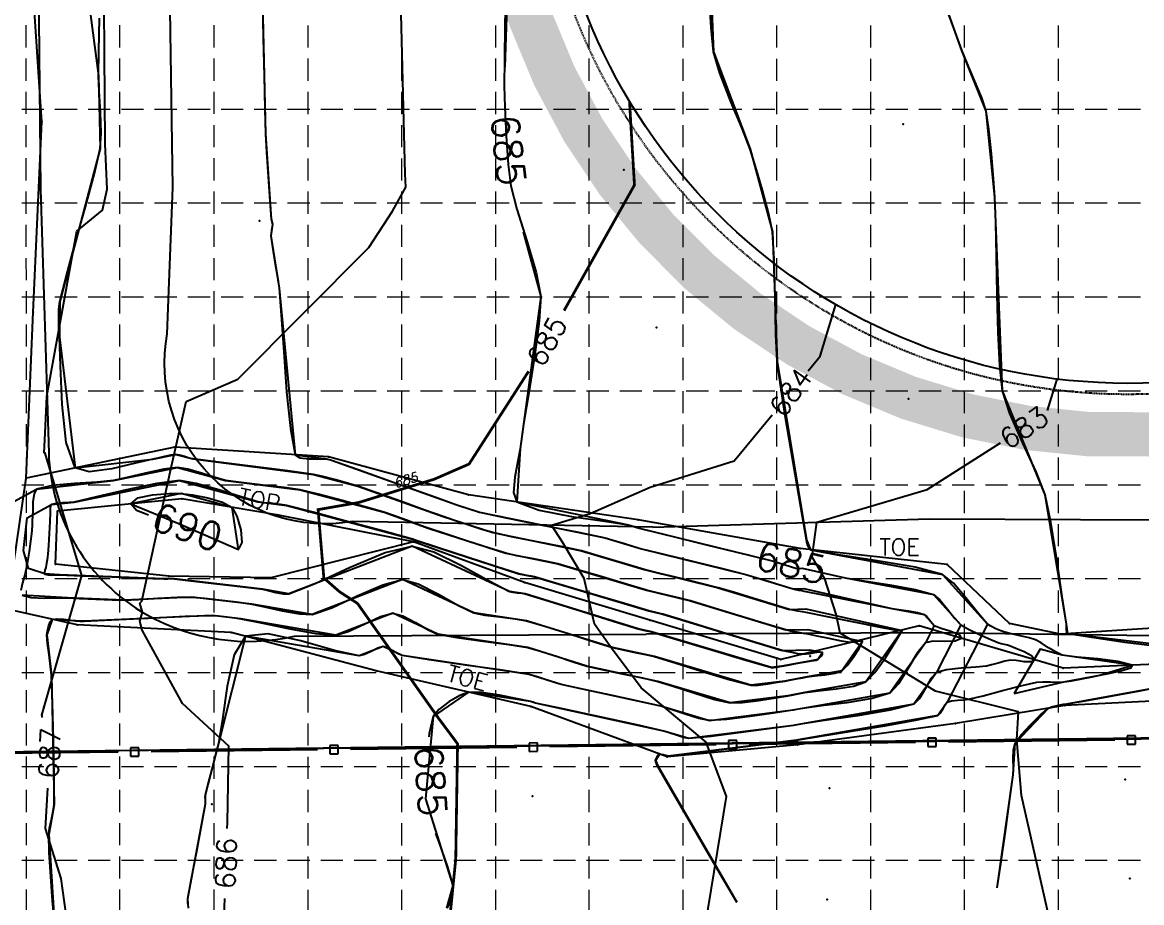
# Model space of a CAD drawing. Header units: inches. Extents: x 8056544 to 8057224, y 14638228 to 14639314.
# Drawn here: x 8056645.8 to 8056847.9, y 14638543 to 14638701.9 of the extents above; entities that cross this region are included whole.
import ezdxf
from ezdxf.enums import TextEntityAlignment as Align

# ---------------------------------------------------------------- set-up
doc = ezdxf.new("R2010")
doc.units = ezdxf.units.IN
doc.header["$MEASUREMENT"] = 0
doc.linetypes.add('HIDDEN', pattern=[0.375, 0.25, -0.125])
doc.linetypes.add('HIDDEN2', pattern=[0.1875, 0.125, -0.0625])
for name, color, linetype in [('BOUNDARY', 4, 'PL2'), ('EC', 35, 'Continuous'), ('EX-FENCE', 2, 'FENCELINE1'), ('EX-GRAVEL', 5, 'Continuous'), ('FN-NEW-FENCE', 7, 'FENCELINE1'), ('FN-TANK', 3, 'Continuous'), ('FN-TANK-DRAIN', 2, 'HIDDEN2'), ('GRID', 254, 'HIDDEN'), ('LIMITS OF DISTURBANCE', 1, 'HIDDEN'), ('POINT', 7, 'Continuous')]:
    doc.layers.add(name, color=color, linetype=linetype)
doc.styles.add('30-120', font='ROMANS.shx', dxfattribs={"height": 3.6})
doc.styles.add('A1FINE', font='simplex', dxfattribs={"oblique": 12})
doc.styles.add('ROMANF', font='ROMANF.SHX')
doc.styles.add('ROMANS', font='romans.shx', dxfattribs={"height": 3})
doc.linetypes.add('FENCELINE1', pattern='A,0.25,-0.1,[133,ltypeshp.shx,S=0.1,R=0,X=-0.1,Y=0],-0.1,1', length=1.45)
doc.linetypes.add('PL2', pattern='A,0.625,-0.058095,["l",ROMANF,S=0.14,R=0,X=0,Y=-0.055],-0.161905,0.625,-0.125,0.125,-0.125,0.125,-0.125', length=2.095)

msp = doc.modelspace()

# ---------------------------------------------------------------- linework, layer by layer
for p, q in [((8056810.77, 14638572.72), (8056809.27, 14638572.7)), ((8056809.27, 14638572.7), (8056809.28, 14638571.2)), ((8056810.78, 14638571.22), (8056810.77, 14638572.72)), ((8056846.76, 14638573.15), (8056845.26, 14638573.14)), ((8056845.26, 14638573.14), (8056845.28, 14638571.64)), ((8056846.78, 14638571.65), (8056846.76, 14638573.15)), ((8056666.78, 14638570.96), (8056665.28, 14638570.95)), ((8056665.28, 14638570.95), (8056665.29, 14638569.45)), ((8056666.79, 14638569.46), (8056666.78, 14638570.96)), ((8056702.77, 14638571.4), (8056701.27, 14638571.38)), ((8056701.27, 14638571.38), (8056701.29, 14638569.88)), ((8056702.79, 14638569.9), (8056702.77, 14638571.4)), ((8056738.77, 14638571.84), (8056737.27, 14638571.82)), ((8056737.27, 14638571.82), (8056737.29, 14638570.32)), ((8056738.79, 14638570.34), (8056738.77, 14638571.84)), ((8056774.77, 14638572.28), (8056773.27, 14638572.26)), ((8056773.27, 14638572.26), (8056773.29, 14638570.76)), ((8056773.29, 14638570.76), (8056774.79, 14638570.78)), ((8056774.79, 14638570.78), (8056774.77, 14638572.28)), ((8056809.28, 14638571.2), (8056810.78, 14638571.22)), ((8056845.28, 14638571.64), (8056846.78, 14638571.65)), ((8056665.29, 14638569.45), (8056666.79, 14638569.46)), ((8056701.29, 14638569.88), (8056702.79, 14638569.9)), ((8056737.29, 14638570.32), (8056738.79, 14638570.34))]:
    msp.add_line(p, q)
at = {"layer": 'BOUNDARY', "color": 7, "linetype": 'Continuous'}
msp.add_line((8056979.3, 14638574.3), (8056632.17, 14638570.08), dxfattribs=at)
msp.add_line((8056979.3, 14638574.3), (8056632.17, 14638570.08), dxfattribs=at)
at = {"layer": 'EC', "linetype": 'Continuous'}
for points in [[(8056670.95, 14639010.38), (8056672.04, 14639004.4), (8056681.65, 14638978.23), (8056690.54, 14638960.29), (8056691.8, 14638953.29), (8056693.36, 14638915.74), (8056694.81, 14638900.38), (8056695.15, 14638899.47), (8056695.03, 14638897.48), (8056697.16, 14638895.4), (8056712.7, 14638874.87), (8056711.71, 14638860.24), (8056706.16, 14638846.64), (8056708.49, 14638839.69), (8056718.63, 14638809.35), (8056720.41, 14638790.56), (8056740.21, 14638759.39), (8056740.91, 14638757.15), (8056740.57, 14638751.3), (8056733.99, 14638726.55), (8056732.9, 14638693.81)], [(8056861.7, 14638588.28), (8056834.52, 14638591.55), (8056834.28, 14638593.29), (8056830.43, 14638616.63), (8056822.74, 14638635.39), (8056821.34, 14638670.34), (8056819.78, 14638685.89), (8056815.38, 14638696.85), (8056802.13, 14638733.86)], [(8056769.15, 14638730.7), (8056770.58, 14638696.57), (8056777.17, 14638679), (8056781.2, 14638664.1), (8056782.07, 14638640.68), (8056787.35, 14638608.49), (8056788.09, 14638606.72), (8056811.92, 14638602.23), (8056820.02, 14638593.3), (8056812.78, 14638579.23), (8056811.06, 14638576.81), (8056785.82, 14638572.39), (8056785.54, 14638572.33), (8056762.39, 14638569.47), (8056762.18, 14638569.53), (8056760.81, 14638569.83), (8056760.11, 14638568.7), (8056760.54, 14638567.59), (8056774.77, 14638543.1)], [(8056688.91, 14638716.2), (8056689.68, 14638681.79), (8056690.69, 14638666.38), (8056690.94, 14638665.45), (8056690.65, 14638663.35), (8056692.11, 14638653.94), (8056695.01, 14638623.84), (8056700.73, 14638623.11), (8056701.61, 14638622.88), (8056724.23, 14638614.84), (8056728.31, 14638613.52), (8056750.98, 14638608.84), (8056757.58, 14638606.9), (8056776.41, 14638602.24), (8056784.94, 14638599.66), (8056786.89, 14638599.71), (8056802.79, 14638596.13), (8056808.62, 14638595.04), (8056810.43, 14638593.04), (8056808.81, 14638589.89), (8056802.39, 14638580.84), (8056786.65, 14638578.08), (8056784.49, 14638577.68), (8056769.84, 14638575.86), (8056761.05, 14638578.47), (8056743.06, 14638582.39), (8056737.28, 14638584.19), (8056714.34, 14638587.64), (8056710.92, 14638589.24), (8056706.59, 14638587.56), (8056686.04, 14638591.11), (8056681.2, 14638571.74), (8056678.76, 14638562.42), (8056678.79, 14638560.81), (8056675.59, 14638543.68), (8056675.7, 14638542.05)], [(8056657.8, 14638705.49), (8056659.53, 14638692.28), (8056659.82, 14638679.14), (8056652.51, 14638651.51), (8056652.45, 14638645.08), (8056655.3, 14638621.49), (8056669.34, 14638623.09), (8056673.48, 14638623.93), (8056676.56, 14638623.1), (8056698.32, 14638620.31), (8056706.34, 14638618.17), (8056721.72, 14638612.7), (8056730.69, 14638609.8), (8056746.73, 14638606.49), (8056758.02, 14638603.17), (8056771.42, 14638599.86), (8056784.28, 14638595.95), (8056787.23, 14638596.03), (8056804.63, 14638592.12), (8056798.05, 14638582.85), (8056787.06, 14638580.93), (8056783.97, 14638580.35), (8056773.57, 14638579.06), (8056760.48, 14638582.95), (8056747.68, 14638585.73), (8056737.03, 14638589.05), (8056720.8, 14638591.49), (8056712.67, 14638595.28), (8056702.36, 14638591.29), (8056685.24, 14638594.25), (8056680.06, 14638594.86), (8056656.93, 14638593.83), (8056655.39, 14638593.89), (8056651.17, 14638594.15), (8056650.2, 14638591.38), (8056651.02, 14638584.07), (8056651.52, 14638560.71), (8056650.52, 14638555.34), (8056651.52, 14638540.13)], [(8056736.22, 14638664.07), (8056739.37, 14638652.45), (8056735.63, 14638624.92), (8056735.07, 14638615.35), (8056755.23, 14638611.19), (8056757.15, 14638610.62), (8056781.41, 14638604.63), (8056785.59, 14638603.36), (8056786.55, 14638603.38), (8056794.34, 14638601.63), (8056810.27, 14638598.63), (8056815.23, 14638593.17), (8056810.8, 14638584.56), (8056806.73, 14638578.82), (8056786.24, 14638575.23), (8056785.01, 14638575), (8056766.11, 14638572.66), (8056761.61, 14638574), (8056738.43, 14638579.05), (8056737.53, 14638579.33), (8056726.33, 14638581.01), (8056719.97, 14638576.6), (8056718.55, 14638561.78), (8056723.52, 14638546.1), (8056722.38, 14638542.04)], [(8056639.43, 14638612.82), (8056648.35, 14638617.64), (8056662.23, 14638619.21), (8056673.8, 14638621.57), (8056682.42, 14638619.24), (8056695.91, 14638617.51), (8056711.07, 14638613.47), (8056719.22, 14638610.57), (8056733.06, 14638606.09), (8056742.48, 14638604.15), (8056758.45, 14638599.44), (8056766.42, 14638597.48), (8056783.63, 14638592.25), (8056787.57, 14638592.35), (8056797.45, 14638590.13), (8056793.71, 14638584.87), (8056787.47, 14638583.78), (8056783.44, 14638583.02), (8056777.29, 14638582.26), (8056759.92, 14638587.42), (8056752.31, 14638589.07), (8056736.79, 14638593.91), (8056727.26, 14638595.34), (8056714.43, 14638601.33), (8056698.12, 14638595.02), (8056687.18, 14638596.91), (8056676.38, 14638598.18), (8056664.13, 14638597.64), (8056653.93, 14638598.03), (8056645.76, 14638598.54)], [(8056821.77, 14638545.71), (8056824.66, 14638566.08), (8056825, 14638571.79), (8056831.06, 14638578.14), (8056834, 14638578.82), (8056851.19, 14638581.98)]]:
    msp.add_lwpolyline(points, dxfattribs=at)
at = {"layer": 'EC', "flags": 128}
for points, elevation in [([(8056649.38, 14638576.43), (8056649.28, 14638576.85), (8056656.52, 14638602.07), (8056649.87, 14638624.12), (8056649.69, 14638624.18), (8056649.86, 14638627.73), (8056650.2, 14638634.44), (8056655.61, 14638664.23), (8056660.24, 14638668.01), (8056661.08, 14638671.77), (8056660.69, 14638679.98), (8056660.39, 14638721.29), (8056659.96, 14638728.96), (8056657.86, 14638771.45), (8056657.24, 14638774.78), (8056655.92, 14638778.38), (8056648.12, 14638790.6), (8056646.65, 14638811.95), (8056646.32, 14638819.47), (8056645.73, 14638857.77), (8056645.47, 14638870.83), (8056644.91, 14638879.32)], 687), ([(8056682.77, 14638556.43), (8056682.81, 14638557.51), (8056683.03, 14638571.25), (8056674.66, 14638578.97), (8056667.4, 14638592.19), (8056666.99, 14638593.84), (8056667.45, 14638595.47), (8056666.98, 14638597.05), (8056667.37, 14638597.41), (8056672.57, 14638621.25), (8056675.33, 14638633.45), (8056684.67, 14638637.49), (8056708.33, 14638661.25), (8056712.58, 14638667.85), (8056715.01, 14638672.18), (8056714.86, 14638674.59), (8056713.81, 14638717.89), (8056713.63, 14638722.2), (8056708.63, 14638737.2), (8056692.5, 14638769.94)], 686), ([(8056787.65, 14638639.01), (8056789.83, 14638641.67), (8056792.65, 14638650.96)], 684), ([(8056830.84, 14638631.86), (8056832.64, 14638637.53)], 683), ([(8056769.03, 14638538.64), (8056772.93, 14638562.16), (8056769.22, 14638571.96), (8056757.47, 14638581.81), (8056752.15, 14638588.95), (8056749.09, 14638593.29), (8056747.23, 14638601.53), (8056743.31, 14638608.07), (8056741.32, 14638611.13), (8056748.27, 14638613.28), (8056759.11, 14638618), (8056774.32, 14638622.77), (8056781.13, 14638631.07)], 684), ([(8056831.11, 14638540.57), (8056826.17, 14638562.33), (8056825.32, 14638572.41), (8056825.64, 14638577.49), (8056810.66, 14638581.17), (8056793.46, 14638591.65), (8056792.7, 14638595.1), (8056790.69, 14638601.45), (8056788.39, 14638605.41), (8056789.23, 14638611.67), (8056809.13, 14638617.58), (8056822.38, 14638626.04)], 683), ([(8056653.7, 14638540.87), (8056652.8, 14638547.39), (8056649.97, 14638556.4), (8056650.35, 14638563.68)], 687), ([(8056682.2, 14638540.63), (8056682.32, 14638543.75)], 686)]:
    msp.add_lwpolyline(points, dxfattribs=dict(at, elevation=elevation))
at = {"layer": 'EC'}
for points in [[(8056635.13, 14638538.82), (8056639.09, 14638560.66), (8056643.25, 14638589.12), (8056643, 14638595.97), (8056646.43, 14638619.65), (8056647.73, 14638649.57), (8056649.27, 14638683.93), (8056642.65, 14638783.51), (8056644.12, 14638833.41), (8056653.55, 14638869.57), (8056653.7, 14638871.41)], [(8056930.78, 14638590.17), (8056930.9, 14638597.14), (8056932.44, 14638605.71), (8056919.81, 14638607.04), (8056907.14, 14638606.85), (8056888.6, 14638595.05), (8056861.93, 14638593.36), (8056833.19, 14638591.47), (8056824, 14638593.41), (8056812.75, 14638604.03), (8056786.22, 14638606.92), (8056756.97, 14638612.14), (8056726.32, 14638616.63), (8056701.02, 14638623.46), (8056673.3, 14638625.25), (8056646.43, 14638619.65)], [(8056716.4, 14638608.16), (8056691.99, 14638612.94), (8056674.57, 14638615.89), (8056652.13, 14638613.7)], [(8056672.23, 14638601.93), (8056651.77, 14638604.13), (8056652.13, 14638613.7)], [(8056716.4, 14638608.16), (8056690.62, 14638601.63), (8056672.23, 14638601.93)], [(8056782.69, 14638586.89), (8056759.09, 14638593.98), (8056736.44, 14638600.81), (8056716.4, 14638608.16)], [(8056930.77, 14638547.76), (8056930.46, 14638581.69), (8056930.78, 14638590.17), (8056919.22, 14638585.8), (8056904.14, 14638582.5), (8056885.69, 14638579.05), (8056861.81, 14638579.96), (8056834.01, 14638578.63), (8056814.24, 14638575.33), (8056785.7, 14638571.51), (8056762.21, 14638569.31), (8056737.57, 14638578.43), (8056709.66, 14638584.86), (8056683.46, 14638591.8), (8056655.65, 14638593.16), (8056643, 14638595.97)], [(8056807.67, 14638592.96), (8056782.69, 14638586.89)], [(8056833.67, 14638585.32), (8056807.67, 14638592.96)], [(8056861.63, 14638586.55), (8056833.67, 14638585.32)]]:
    msp.add_lwpolyline(points, dxfattribs=at)
at = {"layer": 'EC', "const_width": 0.5, "elevation": 685, "flags": 128}
for points in [[(8056743.58, 14638649.88), (8056756.29, 14638672.54), (8056755.59, 14638684.26), (8056755.41, 14638687.64)], [(8056722.95, 14638540.21), (8056724.02, 14638550.9), (8056724.35, 14638571.69), (8056720.87, 14638576.36), (8056706.28, 14638597.03), (8056703.04, 14638599.13), (8056700.2, 14638601.62), (8056699.17, 14638613.96), (8056706.5, 14638615.24), (8056720.17, 14638619.46), (8056726.43, 14638622.19), (8056737.18, 14638638.92)]]:
    msp.add_lwpolyline(points, dxfattribs=at)
at = {"layer": 'EC', "linetype": 'Continuous'}
for points in [[(8056693.89, 14638598.75), (8056689.12, 14638599.58), (8056672.69, 14638601.51), (8056671.33, 14638601.45), (8056652.46, 14638602.17), (8056649.84, 14638602.34), (8056646.86, 14638603.33), (8056645.97, 14638606.57), (8056646.61, 14638612.49), (8056651.01, 14638614.86), (8056655.12, 14638615.33), (8056674.12, 14638619.21), (8056688.29, 14638615.38), (8056693.51, 14638614.71), (8056715.8, 14638608.76), (8056716.72, 14638608.43), (8056735.44, 14638602.37), (8056738.22, 14638601.8), (8056758.89, 14638595.72), (8056761.42, 14638595.09), (8056782.98, 14638588.55), (8056787.91, 14638588.67), (8056790.27, 14638588.14), (8056789.38, 14638586.89), (8056787.88, 14638586.63), (8056782.92, 14638585.7), (8056781.02, 14638585.46), (8056759.35, 14638591.89), (8056756.93, 14638592.42), (8056736.54, 14638598.77), (8056733.72, 14638599.2), (8056716.18, 14638607.38)], [(8056665.36, 14638614.99), (8056673.83, 14638611.49), (8056684.82, 14638606.79), (8056683.66, 14638614.35), (8056674.44, 14638616.85)], [(8056824.82, 14638580.77), (8056833.8, 14638582.85), (8056840.33, 14638584.05), (8056846.2, 14638585.87), (8056833.49, 14638587.71), (8056829.56, 14638588.76)]]:
    msp.add_lwpolyline(points, close=True, dxfattribs=at)
at = {"layer": 'EC'}
for points in [[(8056733.04, 14638708.54, 685), (8056732.89, 14638701.44, 685), (8056732.8, 14638695.15, 685), (8056732.78, 14638690.47, 685), (8056732.78, 14638690.47, 685), (8056732.87, 14638686.62, 685), (8056733.13, 14638681.42, 685), (8056733.51, 14638676.23, 685), (8056733.95, 14638672.42, 685), (8056733.95, 14638672.42, 685), (8056735.08, 14638668.16, 685), (8056736.87, 14638662.46, 685), (8056738.56, 14638656.75, 685), (8056739.37, 14638652.45, 685), (8056739.37, 14638652.45, 685), (8056739.11, 14638647.98, 685), (8056738.32, 14638641.94, 685), (8056737.28, 14638635.39, 685), (8056736.28, 14638629.37, 685), (8056735.63, 14638624.92, 685), (8056735.63, 14638624.92, 685), (8056735.23, 14638622.78, 685), (8056734.68, 14638619.83, 685), (8056734.47, 14638617.04, 685), (8056735.07, 14638615.35, 685), (8056735.07, 14638615.35, 685), (8056739.07, 14638613.83, 685), (8056744.9, 14638612.71, 685), (8056750.85, 14638611.87, 685), (8056755.23, 14638611.19, 685), (8056755.23, 14638611.19, 685), (8056755.64, 14638611.08, 685), (8056756.19, 14638610.91, 685), (8056756.74, 14638610.74, 685), (8056757.15, 14638610.62, 685), (8056757.15, 14638610.62, 685), (8056762.3, 14638609.35, 685), (8056769.28, 14638607.63, 685), (8056776.26, 14638605.92, 685), (8056776.85, 14638605.77, 685)], [(8056774.76, 14638543.1, 684), (8056772.45, 14638547.05, 684), (8056769.32, 14638552.41, 684), (8056765.93, 14638558.24, 684), (8056762.81, 14638563.61, 684), (8056760.53, 14638567.58, 684), (8056760.53, 14638567.58, 684), (8056760.41, 14638567.8, 684), (8056760.25, 14638568.12, 684), (8056760.13, 14638568.45, 684), (8056760.09, 14638568.7, 684), (8056760.09, 14638568.7, 684), (8056760.18, 14638568.97, 684), (8056760.36, 14638569.33, 684), (8056760.58, 14638569.65, 684), (8056760.79, 14638569.83, 684), (8056760.79, 14638569.83, 684), (8056761.08, 14638569.84, 684), (8056761.48, 14638569.74, 684), (8056761.88, 14638569.62, 684), (8056762.18, 14638569.53, 684), (8056762.18, 14638569.53, 684), (8056762.22, 14638569.52, 684), (8056762.28, 14638569.49, 684), (8056762.34, 14638569.47, 684), (8056762.39, 14638569.47, 684), (8056762.39, 14638569.47, 684), (8056767.31, 14638570.07, 684), (8056773.96, 14638570.89, 684), (8056780.62, 14638571.72, 684), (8056785.54, 14638572.33, 684), (8056785.54, 14638572.33, 684), (8056785.6, 14638572.34, 684), (8056785.68, 14638572.36, 684), (8056785.76, 14638572.37, 684), (8056785.82, 14638572.39, 684), (8056785.82, 14638572.39, 684), (8056789.91, 14638573.07, 684), (8056795.46, 14638573.96, 684), (8056801.49, 14638574.96, 684), (8056807.02, 14638575.95, 684), (8056811.06, 14638576.81, 684), (8056811.06, 14638576.81, 684), (8056811.5, 14638577.21, 684), (8056811.94, 14638577.97, 684), (8056812.38, 14638578.75, 684), (8056812.78, 14638579.23, 684), (8056812.78, 14638579.23, 684), (8056813.56, 14638579.43, 684), (8056814.67, 14638579.54, 684), (8056815.79, 14638579.62, 684), (8056816.61, 14638579.72, 684), (8056816.61, 14638579.72, 684), (8056819.23, 14638580.37, 684), (8056822.77, 14638581.29, 684), (8056826.31, 14638582.2, 684), (8056828.94, 14638582.8, 684), (8056828.94, 14638582.8, 684), (8056829.97, 14638582.87, 684), (8056831.37, 14638582.85, 684), (8056832.77, 14638582.82, 684), (8056833.8, 14638582.85, 684), (8056833.8, 14638582.85, 684), (8056835.2, 14638583.06, 684), (8056837.08, 14638583.39, 684), (8056838.96, 14638583.75, 684), (8056840.34, 14638584.05, 684), (8056840.34, 14638584.05, 684), (8056841.91, 14638584.38, 684), (8056844.12, 14638584.85, 684), (8056845.91, 14638585.38, 684), (8056846.2, 14638585.87, 684), (8056846.2, 14638585.87, 684), (8056843.62, 14638586.57, 684), (8056839.93, 14638587, 684), (8056836.2, 14638587.32, 684), (8056833.49, 14638587.71, 684), (8056833.49, 14638587.71, 684), (8056832.43, 14638588.2, 684), (8056831.07, 14638589.04, 684), (8056829.72, 14638589.9, 684), (8056828.69, 14638590.47, 684), (8056828.69, 14638590.47, 684), (8056827.53, 14638590.8, 684), (8056825.92, 14638591.17, 684), (8056824.31, 14638591.52, 684), (8056823.14, 14638591.82, 684), (8056823.14, 14638591.82, 684), (8056822.45, 14638592.07, 684), (8056821.53, 14638592.46, 684), (8056820.63, 14638592.9, 684), (8056820.02, 14638593.3, 684), (8056820.02, 14638593.3, 684), (8056818.32, 14638595.26, 684), (8056816.14, 14638598.03, 684), (8056813.87, 14638600.67, 684), (8056811.92, 14638602.23, 684), (8056811.92, 14638602.23, 684), (8056806.98, 14638603.55, 684), (8056800.09, 14638604.72, 684), (8056793.16, 14638605.78, 684), (8056788.08, 14638606.72, 684), (8056788.08, 14638606.72, 684), (8056787.82, 14638606.98, 684), (8056787.6, 14638607.5, 684), (8056787.44, 14638608.06, 684), (8056787.35, 14638608.48, 684), (8056787.35, 14638608.48, 684), (8056786.61, 14638612.65, 684), (8056785.64, 14638618.24, 684), (8056784.56, 14638624.55, 684), (8056783.51, 14638630.87, 684), (8056782.64, 14638636.48, 684), (8056782.08, 14638640.68, 684), (8056782.08, 14638640.68, 684), (8056781.81, 14638645.65, 684), (8056781.68, 14638652.39, 684), (8056781.52, 14638659.14, 684), (8056781.21, 14638664.1, 684), (8056781.21, 14638664.1, 684), (8056780.55, 14638667.31, 684), (8056779.4, 14638671.6, 684), (8056778.15, 14638675.87, 684), (8056777.17, 14638678.99, 684), (8056777.17, 14638678.99, 684), (8056775.73, 14638682.72, 684), (8056773.65, 14638687.72, 684), (8056771.68, 14638692.74, 684), (8056770.57, 14638696.56, 684), (8056770.57, 14638696.56, 684), (8056770.12, 14638700.95, 684), (8056769.8, 14638706.89, 684)], [(8056851.31, 14638589.19, 683), (8056844.83, 14638590, 683), (8056838.88, 14638590.85, 683), (8056834.51, 14638591.55, 683), (8056834.51, 14638591.55, 683), (8056834.34, 14638591.8, 683), (8056834.29, 14638592.31, 683), (8056834.29, 14638592.88, 683), (8056834.27, 14638593.28, 683), (8056834.27, 14638593.28, 683), (8056833.53, 14638598.26, 683), (8056832.53, 14638605, 683), (8056831.45, 14638611.72, 683), (8056830.43, 14638616.62, 683), (8056830.43, 14638616.62, 683), (8056828.87, 14638620.65, 683), (8056826.44, 14638625.97, 683), (8056824.08, 14638631.31, 683), (8056822.75, 14638635.39, 683), (8056822.75, 14638635.39, 683), (8056822.27, 14638639.88, 683), (8056821.96, 14638645.95, 683), (8056821.76, 14638652.82, 683), (8056821.63, 14638659.7, 683), (8056821.51, 14638665.8, 683), (8056821.35, 14638670.33, 683), (8056821.35, 14638670.33, 683), (8056821.12, 14638673.65, 683), (8056820.76, 14638678.15, 683), (8056820.3, 14638682.62, 683), (8056819.79, 14638685.9, 683), (8056819.79, 14638685.9, 683), (8056819, 14638688.27, 683), (8056817.7, 14638691.41, 683), (8056816.34, 14638694.54, 683), (8056815.38, 14638696.86, 683), (8056815.38, 14638696.86, 683), (8056813.93, 14638700.84, 683), (8056812.03, 14638706.13, 683)], [(8056689.12, 14638705.75, 686), (8056689.25, 14638698.99, 686), (8056689.4, 14638692.23, 686), (8056689.55, 14638686.24, 686), (8056689.68, 14638681.78, 686), (8056689.68, 14638681.78, 686), (8056689.85, 14638678.5, 686), (8056690.13, 14638674.08, 686), (8056690.44, 14638669.65, 686), (8056690.68, 14638666.38, 686), (8056690.68, 14638666.38, 686), (8056690.73, 14638666.18, 686), (8056690.82, 14638665.91, 686), (8056690.9, 14638665.65, 686), (8056690.94, 14638665.45, 686), (8056690.94, 14638665.45, 686), (8056690.88, 14638665, 686), (8056690.77, 14638664.4, 686), (8056690.68, 14638663.8, 686), (8056690.65, 14638663.35, 686), (8056690.65, 14638663.35, 686), (8056690.93, 14638661.34, 686), (8056691.38, 14638658.64, 686), (8056691.83, 14638655.93, 686), (8056692.12, 14638653.92, 686), (8056692.12, 14638653.92, 686), (8056692.52, 14638649.04, 686), (8056692.96, 14638642.41, 686), (8056693.49, 14638635.2, 686), (8056694.16, 14638628.62, 686), (8056695.02, 14638623.84, 686), (8056695.02, 14638623.84, 686), (8056695.88, 14638623.29, 686), (8056697.56, 14638623.13, 686), (8056699.4, 14638623.14, 686), (8056700.73, 14638623.11, 686), (8056700.73, 14638623.11, 686), (8056700.92, 14638623.07, 686), (8056701.17, 14638623.01, 686), (8056701.42, 14638622.94, 686), (8056701.6, 14638622.88, 686), (8056701.6, 14638622.88, 686), (8056706.41, 14638621.17, 686), (8056712.91, 14638618.86, 686), (8056719.42, 14638616.54, 686), (8056724.23, 14638614.84, 686), (8056724.23, 14638614.84, 686), (8056725.09, 14638614.54, 686), (8056726.26, 14638614.14, 686), (8056727.43, 14638613.77, 686), (8056728.31, 14638613.52, 686), (8056728.31, 14638613.52, 686), (8056733.12, 14638612.5, 686), (8056739.65, 14638611.18, 686), (8056746.17, 14638609.86, 686), (8056750.98, 14638608.84, 686), (8056750.98, 14638608.84, 686), (8056752.39, 14638608.46, 686), (8056754.29, 14638607.88, 686), (8056756.18, 14638607.3, 686), (8056757.58, 14638606.9, 686), (8056757.58, 14638606.9, 686), (8056761.58, 14638605.9, 686), (8056767, 14638604.58, 686), (8056772.42, 14638603.25, 686), (8056776.41, 14638602.24, 686), (8056776.41, 14638602.24, 686), (8056778.23, 14638601.71, 686), (8056780.68, 14638600.96, 686), (8056783.12, 14638600.2, 686), (8056784.94, 14638599.66, 686), (8056784.94, 14638599.66, 686), (8056785.36, 14638599.56, 686), (8056785.93, 14638599.45, 686), (8056786.5, 14638599.34, 686), (8056786.93, 14638599.26, 686), (8056786.93, 14638599.26, 686), (8056790.3, 14638598.6, 686), (8056794.86, 14638597.7, 686), (8056799.42, 14638596.8, 686), (8056802.79, 14638596.13, 686), (8056802.79, 14638596.13, 686), (8056804.04, 14638595.93, 686), (8056805.73, 14638595.67, 686), (8056807.41, 14638595.36, 686), (8056808.62, 14638595.04, 686), (8056808.62, 14638595.04, 686), (8056809.05, 14638594.68, 686), (8056809.54, 14638594.07, 686), (8056810.03, 14638593.44, 686), (8056810.43, 14638593.04, 686), (8056810.43, 14638593.04, 686), (8056811.65, 14638592.56, 686), (8056813.4, 14638592.02, 686), (8056814.89, 14638591.4, 686), (8056815.31, 14638590.72, 686), (8056815.31, 14638590.72, 686), (8056814.19, 14638590.21, 686), (8056812.23, 14638590.16, 686), (8056810.18, 14638590.19, 686), (8056808.81, 14638589.89, 686), (8056808.81, 14638589.89, 686), (8056807.34, 14638588.05, 686), (8056805.67, 14638585.25, 686), (8056803.97, 14638582.5, 686), (8056802.39, 14638580.84, 686), (8056802.39, 14638580.84, 686), (8056799.19, 14638579.86, 686), (8056794.65, 14638579.11, 686), (8056790.04, 14638578.54, 686), (8056786.65, 14638578.08, 686), (8056786.65, 14638578.08, 686), (8056786.19, 14638577.99, 686), (8056785.57, 14638577.87, 686), (8056784.95, 14638577.75, 686), (8056784.49, 14638577.68, 686), (8056784.49, 14638577.68, 686), (8056781.38, 14638577.22, 686), (8056777.18, 14638576.59, 686), (8056772.97, 14638576.05, 686), (8056769.84, 14638575.87, 686), (8056769.84, 14638575.87, 686), (8056767.94, 14638576.24, 686), (8056765.42, 14638577.03, 686), (8056762.92, 14638577.89, 686), (8056761.05, 14638578.48, 686), (8056761.05, 14638578.48, 686), (8056757.23, 14638579.33, 686), (8056752.05, 14638580.44, 686), (8056746.88, 14638581.54, 686), (8056743.06, 14638582.39, 686), (8056743.06, 14638582.39, 686), (8056741.83, 14638582.76, 686), (8056740.18, 14638583.31, 686), (8056738.52, 14638583.86, 686), (8056737.28, 14638584.19, 686), (8056737.28, 14638584.19, 686), (8056732.41, 14638584.96, 686), (8056725.8, 14638585.9, 686), (8056719.2, 14638586.85, 686), (8056714.34, 14638587.64, 686), (8056714.34, 14638587.64, 686), (8056713.6, 14638587.95, 686), (8056712.64, 14638588.5, 686), (8056711.67, 14638589.01, 686), (8056710.92, 14638589.24, 686), (8056710.92, 14638589.24, 686), (8056709.98, 14638588.96, 686), (8056708.76, 14638588.37, 686), (8056707.53, 14638587.79, 686), (8056706.59, 14638587.56, 686), (8056706.59, 14638587.56, 686), (8056702.11, 14638588.55, 686), (8056696.07, 14638590.28, 686), (8056690.15, 14638591.53, 686), (8056686.04, 14638591.11, 686), (8056686.04, 14638591.11, 686), (8056684, 14638587.74, 686), (8056682.72, 14638582.09, 686), (8056681.89, 14638576.11, 686), (8056681.2, 14638571.74, 686), (8056681.2, 14638571.74, 686), (8056680.67, 14638569.76, 686), (8056679.95, 14638567.09, 686), (8056679.24, 14638564.41, 686), (8056678.75, 14638562.43, 686), (8056678.75, 14638562.43, 686), (8056678.74, 14638562.08, 686), (8056678.77, 14638561.62, 686), (8056678.8, 14638561.15, 686), (8056678.79, 14638560.81, 686), (8056678.79, 14638560.81, 686), (8056678.13, 14638557.17, 686), (8056677.19, 14638552.24, 686), (8056676.25, 14638547.32, 686), (8056675.6, 14638543.68, 686), (8056675.6, 14638543.68, 686), (8056675.58, 14638543.33, 686), (8056675.6, 14638542.86, 686)], [(8056651.53, 14638540.13, 687), (8056651.2, 14638543.35, 687), (8056650.88, 14638547.72, 687), (8056650.63, 14638552.1, 687), (8056650.52, 14638555.34, 687), (8056650.52, 14638555.34, 687), (8056650.68, 14638556.49, 687), (8056651.02, 14638558.02, 687), (8056651.36, 14638559.56, 687), (8056651.52, 14638560.71, 687), (8056651.52, 14638560.71, 687), (8056651.51, 14638565.67, 687), (8056651.38, 14638572.39, 687), (8056651.2, 14638579.11, 687), (8056651.02, 14638584.07, 687), (8056651.02, 14638584.07, 687), (8056650.86, 14638585.62, 687), (8056650.58, 14638587.72, 687), (8056650.31, 14638589.82, 687), (8056650.2, 14638591.38, 687), (8056650.2, 14638591.38, 687), (8056650.28, 14638592.03, 687), (8056650.49, 14638592.89, 687), (8056650.8, 14638593.7, 687), (8056651.18, 14638594.15, 687), (8056651.18, 14638594.15, 687), (8056652.03, 14638594.27, 687), (8056653.25, 14638594.18, 687), (8056654.49, 14638594, 687), (8056655.39, 14638593.89, 687), (8056655.39, 14638593.89, 687), (8056655.72, 14638593.87, 687), (8056656.16, 14638593.85, 687), (8056656.6, 14638593.83, 687), (8056656.93, 14638593.83, 687), (8056656.93, 14638593.83, 687), (8056661.85, 14638594.06, 687), (8056668.49, 14638594.39, 687), (8056675.15, 14638594.7, 687), (8056680.06, 14638594.86, 687), (8056680.06, 14638594.86, 687), (8056681.17, 14638594.79, 687), (8056682.66, 14638594.62, 687), (8056684.15, 14638594.42, 687), (8056685.24, 14638594.25, 687), (8056685.24, 14638594.25, 687), (8056688.88, 14638593.54, 687), (8056693.78, 14638592.51, 687), (8056698.69, 14638591.62, 687), (8056702.35, 14638591.29, 687), (8056702.35, 14638591.29, 687), (8056704.59, 14638591.95, 687), (8056707.51, 14638593.31, 687), (8056710.43, 14638594.66, 687), (8056712.67, 14638595.28, 687), (8056712.67, 14638595.28, 687), (8056714.46, 14638594.76, 687), (8056716.76, 14638593.56, 687), (8056719.05, 14638592.28, 687), (8056720.8, 14638591.49, 687), (8056720.8, 14638591.49, 687), (8056724.22, 14638590.87, 687), (8056728.9, 14638590.23, 687), (8056733.59, 14638589.61, 687), (8056737.03, 14638589.05, 687), (8056737.03, 14638589.05, 687), (8056739.32, 14638588.41, 687), (8056742.37, 14638587.43, 687), (8056745.42, 14638586.42, 687), (8056747.68, 14638585.73, 687), (8056747.68, 14638585.73, 687), (8056750.4, 14638585.11, 687), (8056754.08, 14638584.34, 687), (8056757.77, 14638583.57, 687), (8056760.48, 14638582.95, 687), (8056760.48, 14638582.95, 687), (8056763.26, 14638582.1, 687), (8056766.99, 14638580.86, 687), (8056770.74, 14638579.7, 687), (8056773.57, 14638579.06, 687), (8056773.57, 14638579.06, 687), (8056775.78, 14638579.13, 687), (8056778.77, 14638579.51, 687), (8056781.76, 14638580, 687), (8056783.97, 14638580.35, 687), (8056783.97, 14638580.35, 687), (8056784.63, 14638580.46, 687), (8056785.51, 14638580.63, 687), (8056786.4, 14638580.8, 687), (8056787.06, 14638580.93, 687), (8056787.06, 14638580.93, 687), (8056789.44, 14638581.23, 687), (8056792.68, 14638581.59, 687), (8056795.85, 14638582.11, 687), (8056798.05, 14638582.85, 687), (8056798.05, 14638582.85, 687), (8056799.71, 14638584.55, 687), (8056801.6, 14638587.23, 687), (8056803.35, 14638590.04, 687), (8056804.63, 14638592.12, 687), (8056804.63, 14638592.12, 687), (8056804.58, 14638592.15, 687), (8056804.38, 14638592.13, 687), (8056804.15, 14638592.08, 687), (8056803.99, 14638592.07, 687), (8056803.99, 14638592.07, 687), (8056800.43, 14638592.75, 687), (8056795.63, 14638593.7, 687), (8056790.84, 14638594.65, 687), (8056787.29, 14638595.36, 687), (8056787.29, 14638595.36, 687), (8056786.65, 14638595.48, 687), (8056785.78, 14638595.64, 687), (8056784.92, 14638595.81, 687), (8056784.28, 14638595.95, 687), (8056784.28, 14638595.95, 687), (8056781.55, 14638596.77, 687), (8056777.85, 14638597.91, 687), (8056774.16, 14638599.05, 687), (8056771.42, 14638599.86, 687), (8056771.42, 14638599.86, 687), (8056768.58, 14638600.58, 687), (8056764.72, 14638601.52, 687), (8056760.86, 14638602.45, 687), (8056758.02, 14638603.17, 687), (8056758.02, 14638603.17, 687), (8056755.62, 14638603.87, 687), (8056752.38, 14638604.85, 687), (8056749.14, 14638605.82, 687), (8056746.73, 14638606.49, 687), (8056746.73, 14638606.49, 687), (8056743.33, 14638607.22, 687), (8056738.71, 14638608.14, 687), (8056734.08, 14638609.06, 687), (8056730.69, 14638609.8, 687), (8056730.69, 14638609.8, 687), (8056728.76, 14638610.36, 687), (8056726.19, 14638611.2, 687), (8056723.62, 14638612.06, 687), (8056721.72, 14638612.7, 687), (8056721.72, 14638612.7, 687), (8056718.45, 14638613.86, 687), (8056714.04, 14638615.46, 687), (8056709.62, 14638617.04, 687), (8056706.33, 14638618.17, 687), (8056706.33, 14638618.17, 687), (8056704.65, 14638618.69, 687), (8056702.35, 14638619.33, 687), (8056700.04, 14638619.93, 687), (8056698.32, 14638620.31, 687), (8056698.32, 14638620.31, 687), (8056693.71, 14638620.96, 687), (8056687.45, 14638621.74, 687), (8056681.18, 14638622.5, 687), (8056676.56, 14638623.1, 687), (8056676.56, 14638623.1, 687), (8056675.9, 14638623.27, 687), (8056675.02, 14638623.55, 687), (8056674.14, 14638623.81, 687), (8056673.48, 14638623.93, 687), (8056673.48, 14638623.93, 687), (8056672.59, 14638623.81, 687), (8056671.41, 14638623.55, 687), (8056670.22, 14638623.27, 687), (8056669.34, 14638623.09, 687), (8056669.34, 14638623.09, 687), (8056666.21, 14638622.37, 687), (8056661.91, 14638621.31, 687), (8056657.82, 14638620.75, 687), (8056655.3, 14638621.49, 687), (8056655.3, 14638621.49, 687), (8056653.7, 14638626.1, 687), (8056652.96, 14638632.92, 687), (8056652.68, 14638639.92, 687), (8056652.46, 14638645.08, 687), (8056652.46, 14638645.08, 687), (8056652.38, 14638646.45, 687), (8056652.34, 14638648.3, 687), (8056652.37, 14638650.16, 687), (8056652.51, 14638651.51, 687), (8056652.51, 14638651.51, 687), (8056653.65, 14638655.99, 687), (8056655.33, 14638662.02, 687), (8056657.18, 14638668.58, 687), (8056658.81, 14638674.63, 687), (8056659.83, 14638679.13, 687), (8056659.83, 14638679.13, 687), (8056659.97, 14638681.91, 687), (8056659.85, 14638685.69, 687), (8056659.65, 14638689.48, 687), (8056659.53, 14638692.28, 687), (8056659.53, 14638692.28, 687), (8056659.59, 14638696.68, 687), (8056659.72, 14638702.64, 687)], [(8056797.45, 14638590.13, 688), (8056797.22, 14638590.27, 688), (8056796.57, 14638590.17, 688), (8056795.82, 14638590.01, 688), (8056795.28, 14638589.95, 688), (8056795.28, 14638589.95, 688), (8056793.65, 14638590.23, 688), (8056791.46, 14638590.67, 688), (8056789.27, 14638591.12, 688), (8056787.65, 14638591.46, 688), (8056787.65, 14638591.46, 688), (8056786.79, 14638591.62, 688), (8056785.63, 14638591.83, 688), (8056784.48, 14638592.05, 688), (8056783.63, 14638592.25, 688), (8056783.63, 14638592.25, 688), (8056779.97, 14638593.34, 688), (8056775.02, 14638594.86, 688), (8056770.08, 14638596.38, 688), (8056766.42, 14638597.47, 688), (8056766.42, 14638597.47, 688), (8056764.73, 14638597.91, 688), (8056762.44, 14638598.46, 688), (8056760.14, 14638599.01, 688), (8056758.45, 14638599.44, 688), (8056758.45, 14638599.44, 688), (8056755.06, 14638600.44, 688), (8056750.47, 14638601.81, 688), (8056745.88, 14638603.18, 688), (8056742.48, 14638604.15, 688), (8056742.48, 14638604.15, 688), (8056740.48, 14638604.58, 688), (8056737.77, 14638605.11, 688), (8056735.05, 14638605.64, 688), (8056733.06, 14638606.09, 688), (8056733.06, 14638606.09, 688), (8056730.1, 14638606.99, 688), (8056726.12, 14638608.27, 688), (8056722.15, 14638609.59, 688), (8056719.22, 14638610.57, 688), (8056719.22, 14638610.57, 688), (8056717.49, 14638611.18, 688), (8056715.15, 14638612.04, 688), (8056712.81, 14638612.88, 688), (8056711.06, 14638613.47, 688), (8056711.06, 14638613.47, 688), (8056707.86, 14638614.39, 688), (8056703.52, 14638615.59, 688), (8056699.16, 14638616.74, 688), (8056695.91, 14638617.51, 688), (8056695.91, 14638617.51, 688), (8056693.06, 14638617.94, 688), (8056689.17, 14638618.39, 688), (8056685.28, 14638618.84, 688), (8056682.42, 14638619.24, 688), (8056682.42, 14638619.24, 688), (8056680.59, 14638619.74, 688), (8056678.12, 14638620.53, 688), (8056675.66, 14638621.25, 688), (8056673.8, 14638621.57, 688), (8056673.8, 14638621.57, 688), (8056671.32, 14638621.25, 688), (8056668, 14638620.52, 688), (8056664.69, 14638619.73, 688), (8056662.23, 14638619.21, 688), (8056662.23, 14638619.21, 688), (8056659.26, 14638618.94, 688), (8056655.21, 14638618.68, 688), (8056651.2, 14638618.3, 688), (8056648.35, 14638617.64, 688), (8056648.35, 14638617.64, 688), (8056647.87, 14638616.84, 688), (8056647.68, 14638615.39, 688), (8056647.65, 14638613.84, 688), (8056647.61, 14638612.71, 688), (8056647.61, 14638612.71, 688), (8056647.56, 14638612.05, 688), (8056647.53, 14638611.15, 688), (8056647.49, 14638610.25, 688), (8056647.44, 14638609.59, 688), (8056647.44, 14638609.59, 688), (8056647.25, 14638608.24, 688), (8056646.97, 14638606.42, 688), (8056646.69, 14638604.6, 688), (8056646.48, 14638603.26, 688), (8056646.48, 14638603.26, 688), (8056646.2, 14638602.2, 688), (8056645.77, 14638600.75, 688), (8056645.52, 14638599.38, 688)], [(8056790.27, 14638588.14, 689), (8056789.82, 14638588.24, 689), (8056789.16, 14638588.17, 689), (8056788.47, 14638588.04, 689), (8056787.97, 14638587.95, 689), (8056787.97, 14638587.95, 689), (8056787.68, 14638587.92, 689), (8056787.27, 14638587.87, 689), (8056786.87, 14638587.84, 689), (8056786.57, 14638587.84, 689), (8056786.57, 14638587.84, 689), (8056785.8, 14638587.95, 689), (8056784.77, 14638588.15, 689), (8056783.73, 14638588.36, 689), (8056782.98, 14638588.54, 689), (8056782.98, 14638588.54, 689), (8056778.39, 14638589.91, 689), (8056772.2, 14638591.8, 689), (8056766, 14638593.7, 689), (8056761.42, 14638595.09, 689), (8056761.42, 14638595.09, 689), (8056760.89, 14638595.23, 689), (8056760.16, 14638595.4, 689), (8056759.42, 14638595.58, 689), (8056758.89, 14638595.72, 689), (8056758.89, 14638595.72, 689), (8056754.5, 14638597.01, 689), (8056748.56, 14638598.77, 689), (8056742.62, 14638600.52, 689), (8056738.22, 14638601.8, 689), (8056738.22, 14638601.8, 689), (8056737.64, 14638601.93, 689), (8056736.83, 14638602.08, 689), (8056736.03, 14638602.24, 689), (8056735.44, 14638602.37, 689), (8056735.44, 14638602.37, 689), (8056731.45, 14638603.64, 689), (8056726.07, 14638605.38, 689), (8056720.7, 14638607.13, 689), (8056716.72, 14638608.43, 689), (8056716.72, 14638608.43, 689), (8056716.53, 14638608.5, 689), (8056716.26, 14638608.6, 689), (8056715.99, 14638608.7, 689), (8056715.8, 14638608.76, 689), (8056715.8, 14638608.76, 689), (8056711.06, 14638610.05, 689), (8056704.66, 14638611.78, 689), (8056698.26, 14638613.49, 689), (8056693.51, 14638614.71, 689), (8056693.51, 14638614.71, 689), (8056692.4, 14638614.88, 689), (8056690.9, 14638615.05, 689), (8056689.39, 14638615.21, 689), (8056688.29, 14638615.38, 689), (8056688.29, 14638615.38, 689), (8056685.28, 14638616.26, 689), (8056681.24, 14638617.54, 689), (8056677.18, 14638618.7, 689), (8056674.12, 14638619.21, 689), (8056674.12, 14638619.21, 689), (8056670.04, 14638618.7, 689), (8056664.59, 14638617.54, 689), (8056659.15, 14638616.24, 689), (8056655.12, 14638615.33, 689), (8056655.12, 14638615.33, 689), (8056654.24, 14638615.24, 689), (8056653.04, 14638615.17, 689), (8056651.85, 14638615.06, 689), (8056651.01, 14638614.86, 689), (8056651.01, 14638614.86, 689), (8056650.87, 14638614.63, 689), (8056650.81, 14638614.2, 689), (8056650.8, 14638613.74, 689), (8056650.79, 14638613.4, 689), (8056650.79, 14638613.4, 689), (8056650.7, 14638611.81, 689), (8056650.59, 14638609.65, 689), (8056650.47, 14638607.48, 689), (8056650.38, 14638605.89, 689), (8056650.38, 14638605.89, 689), (8056650.32, 14638605.45, 689), (8056650.23, 14638604.87, 689), (8056650.14, 14638604.28, 689), (8056650.07, 14638603.85, 689), (8056650.07, 14638603.85, 689), (8056649.98, 14638603.51, 689), (8056649.84, 14638603.05, 689), (8056649.76, 14638602.6, 689), (8056649.84, 14638602.33, 689), (8056649.84, 14638602.33, 689), (8056650.35, 14638602.18, 689), (8056651.11, 14638602.15, 689), (8056651.89, 14638602.16, 689), (8056652.46, 14638602.17, 689), (8056652.46, 14638602.17, 689), (8056656.47, 14638602.01, 689), (8056661.9, 14638601.8, 689), (8056667.32, 14638601.59, 689), (8056671.33, 14638601.45, 689), (8056671.33, 14638601.45, 689), (8056671.62, 14638601.46, 689), (8056672.01, 14638601.49, 689), (8056672.4, 14638601.51, 689), (8056672.69, 14638601.51, 689), (8056672.69, 14638601.51, 689), (8056676.18, 14638601.12, 689), (8056680.91, 14638600.57, 689), (8056685.63, 14638600.01, 689), (8056689.12, 14638599.58, 689), (8056689.12, 14638599.58, 689), (8056690.14, 14638599.36, 689), (8056691.52, 14638599.02, 689), (8056692.88, 14638598.75, 689), (8056693.88, 14638598.75, 689), (8056693.88, 14638598.75, 689), (8056698.63, 14638600.65, 689), (8056704.95, 14638603.55, 689), (8056711.3, 14638606.2, 689), (8056716.18, 14638607.38, 689), (8056716.18, 14638607.38, 689), (8056720.07, 14638606.33, 689), (8056725.08, 14638603.87, 689), (8056730.03, 14638601.12, 689), (8056733.72, 14638599.19, 689), (8056733.72, 14638599.19, 689), (8056734.31, 14638599.06, 689), (8056735.12, 14638598.96, 689), (8056735.94, 14638598.87, 689), (8056736.54, 14638598.77, 689), (8056736.54, 14638598.77, 689), (8056740.88, 14638597.45, 689), (8056746.74, 14638595.61, 689), (8056752.6, 14638593.76, 689), (8056756.93, 14638592.42, 689), (8056756.93, 14638592.42, 689), (8056757.44, 14638592.3, 689), (8056758.14, 14638592.15, 689), (8056758.84, 14638592.01, 689), (8056759.35, 14638591.89, 689), (8056759.35, 14638591.89, 689), (8056763.96, 14638590.52, 689), (8056770.18, 14638588.64, 689), (8056776.4, 14638586.78, 689), (8056781.02, 14638585.46, 689), (8056781.02, 14638585.46, 689), (8056781.42, 14638585.45, 689), (8056781.97, 14638585.52, 689), (8056782.52, 14638585.62, 689), (8056782.92, 14638585.7, 689), (8056782.92, 14638585.7, 689), (8056783.98, 14638585.89, 689), (8056785.4, 14638586.16, 689), (8056786.83, 14638586.43, 689), (8056787.88, 14638586.63, 689), (8056787.88, 14638586.63, 689), (8056788.21, 14638586.67, 689), (8056788.65, 14638586.72, 689), (8056789.08, 14638586.78, 689), (8056789.37, 14638586.89, 689), (8056789.37, 14638586.89, 689), (8056789.66, 14638587.13, 689), (8056790.01, 14638587.51, 689), (8056790.27, 14638587.89, 689), (8056790.27, 14638588.14, 689)], [(8056668.52, 14638612.95, 690), (8056666.36, 14638613.77, 690), (8056665.36, 14638614.99, 690), (8056665.36, 14638614.99, 690), (8056666.6, 14638616.07, 690), (8056669.28, 14638616.64, 690), (8056672.26, 14638616.84, 690), (8056674.44, 14638616.85, 690), (8056674.44, 14638616.85, 690), (8056676.5, 14638616.62, 690), (8056679.25, 14638616.08, 690), (8056681.9, 14638615.3, 690), (8056683.66, 14638614.35, 690)], [(8056683.66, 14638614.35, 690), (8056684.51, 14638612.78, 690), (8056685.2, 14638610.33, 690), (8056685.4, 14638608, 690), (8056684.88, 14638606.92, 690)], [(8056645.76, 14638598.54, 688), (8056647.37, 14638598.08, 688), (8056649.73, 14638597.96, 688), (8056652.15, 14638598.01, 688), (8056653.93, 14638598.03, 688), (8056653.93, 14638598.03, 688), (8056656.1, 14638597.92, 688), (8056659.03, 14638597.79, 688), (8056661.96, 14638597.68, 688), (8056664.13, 14638597.64, 688), (8056664.13, 14638597.64, 688), (8056666.73, 14638597.74, 688), (8056670.25, 14638597.95, 688), (8056673.77, 14638598.13, 688), (8056676.38, 14638598.18, 688), (8056676.38, 14638598.18, 688), (8056678.68, 14638598, 688), (8056681.79, 14638597.64, 688), (8056684.89, 14638597.24, 688), (8056687.18, 14638596.91, 688), (8056687.18, 14638596.91, 688), (8056689.51, 14638596.43, 688), (8056692.65, 14638595.71, 688), (8056695.79, 14638595.12, 688), (8056698.12, 14638595.02, 688), (8056698.12, 14638595.02, 688), (8056701.64, 14638596.24, 688), (8056706.25, 14638598.37, 688), (8056710.88, 14638600.41, 688), (8056714.43, 14638601.33, 688), (8056714.43, 14638601.33, 688), (8056717.26, 14638600.54, 688), (8056720.91, 14638598.69, 688), (8056724.52, 14638596.66, 688), (8056727.26, 14638595.34, 688), (8056727.26, 14638595.34, 688), (8056729.25, 14638594.93, 688), (8056732.01, 14638594.58, 688), (8056734.77, 14638594.25, 688), (8056736.79, 14638593.91, 688), (8056736.79, 14638593.91, 688), (8056740.11, 14638592.94, 688), (8056744.56, 14638591.53, 688), (8056749.01, 14638590.09, 688), (8056752.31, 14638589.08, 688), (8056752.31, 14638589.08, 688), (8056753.92, 14638588.7, 688), (8056756.11, 14638588.24, 688), (8056758.31, 14638587.79, 688), (8056759.92, 14638587.42, 688), (8056759.92, 14638587.42, 688), (8056763.61, 14638586.31, 688), (8056768.58, 14638584.73, 688), (8056773.56, 14638583.22, 688), (8056777.29, 14638582.26, 688), (8056777.29, 14638582.26, 688), (8056778.6, 14638582.26, 688), (8056780.37, 14638582.49, 688), (8056782.14, 14638582.8, 688), (8056783.44, 14638583.02, 688), (8056783.44, 14638583.02, 688), (8056784.3, 14638583.17, 688), (8056785.46, 14638583.39, 688), (8056786.62, 14638583.62, 688), (8056787.47, 14638583.78, 688), (8056787.47, 14638583.78, 688), (8056788.82, 14638583.95, 688), (8056790.66, 14638584.15, 688), (8056792.46, 14638584.45, 688), (8056793.71, 14638584.87, 688), (8056793.71, 14638584.87, 688), (8056794.7, 14638585.81, 688), (8056795.85, 14638587.3, 688), (8056796.86, 14638588.89, 688), (8056797.45, 14638590.13, 688)], [(8056794.08, 14638601.68, 685), (8056794.34, 14638601.63, 685), (8056794.34, 14638601.63, 685), (8056797.76, 14638601.08, 685), (8056802.38, 14638600.36, 685), (8056806.97, 14638599.52, 685), (8056810.27, 14638598.63, 685), (8056810.27, 14638598.63, 685), (8056811.45, 14638597.67, 685), (8056812.82, 14638596.02, 685), (8056814.15, 14638594.31, 685), (8056815.23, 14638593.17, 685), (8056815.23, 14638593.17, 685), (8056816.62, 14638592.36, 685), (8056818.6, 14638591.42, 685), (8056820.61, 14638590.53, 685), (8056822.1, 14638589.9, 685), (8056822.1, 14638589.9, 685), (8056822.5, 14638589.78, 685), (8056823.06, 14638589.67, 685), (8056823.62, 14638589.55, 685), (8056824.02, 14638589.43, 685), (8056824.02, 14638589.43, 685), (8056825.12, 14638588.98, 685), (8056826.63, 14638588.36, 685), (8056827.96, 14638587.61, 685), (8056828.56, 14638586.82, 685), (8056828.56, 14638586.82, 685), (8056828, 14638586.46, 685), (8056826.67, 14638586.51, 685), (8056825.18, 14638586.71, 685), (8056824.11, 14638586.78, 685), (8056824.11, 14638586.78, 685), (8056823.19, 14638586.59, 685), (8056821.97, 14638586.26, 685), (8056820.75, 14638585.92, 685), (8056819.84, 14638585.71, 685), (8056819.84, 14638585.71, 685), (8056817.9, 14638585.52, 685), (8056815.25, 14638585.34, 685), (8056812.63, 14638585.05, 685), (8056810.8, 14638584.56, 685), (8056810.8, 14638584.56, 685), (8056809.82, 14638583.46, 685), (8056808.79, 14638581.63, 685), (8056807.74, 14638579.84, 685), (8056806.73, 14638578.82, 685), (8056806.73, 14638578.82, 685), (8056802.47, 14638577.74, 685), (8056796.57, 14638576.75, 685), (8056790.62, 14638575.89, 685), (8056786.24, 14638575.23, 685), (8056786.24, 14638575.23, 685), (8056785.98, 14638575.18, 685), (8056785.62, 14638575.12, 685), (8056785.27, 14638575.05, 685), (8056785.01, 14638575.01, 685), (8056785.01, 14638575.01, 685), (8056781, 14638574.46, 685), (8056775.58, 14638573.72, 685), (8056770.15, 14638573.03, 685), (8056766.12, 14638572.67, 685), (8056766.12, 14638572.67, 685), (8056765.14, 14638572.83, 685), (8056763.85, 14638573.24, 685), (8056762.57, 14638573.7, 685), (8056761.61, 14638574, 685), (8056761.61, 14638574, 685), (8056756.69, 14638575.1, 685), (8056750.03, 14638576.54, 685), (8056743.36, 14638577.98, 685), (8056738.43, 14638579.05, 685), (8056738.43, 14638579.05, 685), (8056738.24, 14638579.11, 685), (8056737.98, 14638579.19, 685), (8056737.72, 14638579.28, 685), (8056737.53, 14638579.33, 685), (8056737.53, 14638579.33, 685), (8056735.15, 14638579.8, 685), (8056731.93, 14638580.44, 685), (8056728.7, 14638580.95, 685), (8056726.32, 14638581.02, 685), (8056726.32, 14638581.02, 685), (8056724.76, 14638580.43, 685), (8056722.78, 14638579.26, 685), (8056720.98, 14638577.86, 685), (8056719.96, 14638576.6, 685), (8056719.96, 14638576.6, 685), (8056719.22, 14638573.55, 685), (8056719.15, 14638572.94, 685)], [(8056821.77, 14638545.71, 683), (8056822.42, 14638550.03, 683), (8056823.27, 14638555.89, 683), (8056824.09, 14638561.74, 683), (8056824.66, 14638566.08, 683), (8056824.66, 14638566.08, 683), (8056824.7, 14638567.31, 683), (8056824.69, 14638568.98, 683), (8056824.75, 14638570.63, 683), (8056825.01, 14638571.79, 683), (8056825.01, 14638571.79, 683), (8056826.1, 14638573.28, 683), (8056827.82, 14638575.13, 683), (8056829.63, 14638576.9, 683), (8056831.04, 14638578.14, 683), (8056831.04, 14638578.14, 683), (8056831.57, 14638578.38, 683), (8056832.36, 14638578.56, 683), (8056833.18, 14638578.71, 683), (8056833.78, 14638578.82, 683), (8056833.78, 14638578.82, 683), (8056833.82, 14638578.83, 683), (8056833.89, 14638578.82, 683), (8056833.95, 14638578.82, 683), (8056834, 14638578.83, 683), (8056834, 14638578.83, 683), (8056837.66, 14638579.47, 683), (8056842.61, 14638580.34, 683), (8056847.56, 14638581.24, 683), (8056851.2, 14638581.98, 683)], [(8056720.38, 14638555.53, 685), (8056720.94, 14638553.92, 685), (8056722.53, 14638549.45, 685), (8056723.52, 14638546.1, 685), (8056723.52, 14638546.1, 685), (8056723.5, 14638545.2, 685), (8056723.23, 14638543.99, 685), (8056722.83, 14638542.82, 685), (8056722.39, 14638542.04, 685)]]:
    msp.add_polyline3d(points, dxfattribs=at)
at = {"layer": 'EX-FENCE', "color": 7, "linetype": 'Continuous'}
for p, q in [((8056699.03, 14638570.61), (8056669.04, 14638570.24)), ((8056735.03, 14638571.04), (8056705.03, 14638570.68)), ((8056771.03, 14638571.48), (8056741.03, 14638571.12)), ((8056807.03, 14638571.92), (8056777.03, 14638571.55)), ((8056843.02, 14638572.36), (8056813.02, 14638571.99)), ((8056663.04, 14638570.17), (8056642.34, 14638569.92))]:
    msp.add_line(p, q, dxfattribs=at)
at = {"layer": 'EX-GRAVEL', "color": 7, "linetype": 'Continuous'}
for points in [[(8056648.36, 14638771.57), (8056648.58, 14638721), (8056649.02, 14638671.71), (8056650.52, 14638624.23, 0.262272), (8056668.21, 14638595.02, 0.185868), (8056694.89, 14638591.1), (8056758.39, 14638591.46)], [(8056759.61, 14638610.78), (8056705.35, 14638611.81, -0.523293), (8056671.93, 14638645.69), (8056672.94, 14638672.08), (8056672.2, 14638720.24), (8056670.95, 14638769.62)], [(8056955.37, 14638531.9), (8056953.79, 14638559.71, 0.272683), (8056910.72, 14638590.69), (8056862.74, 14638590.98), (8056810.11, 14638591.74), (8056758.39, 14638591.46)]]:
    msp.add_lwpolyline(points, format="xyb", dxfattribs=at)
msp.add_lwpolyline([(8056759.61, 14638610.78), (8056809.55, 14638612.28), (8056864.11, 14638612.03), (8056908.59, 14638612.87), (8056966.36, 14638611.56), (8056969.39, 14638588.71)], dxfattribs=at)
at = {"layer": 'FN-NEW-FENCE', "ltscale": 0.5}
msp.add_lwpolyline([(8056879.43, 14638572.87), (8056642.17, 14638570.18), (8056636.99, 14639066.68), (8057103.55, 14639072.46)], dxfattribs=at)
at = {"layer": 'FN-TANK', "color": 7, "ltscale": 50}
msp.add_circle((8056845.39, 14638741.75), 105, dxfattribs=at)
at = {"layer": 'FN-TANK-DRAIN', "color": 5}
msp.add_circle((8056845.39, 14638741.75), 107, dxfattribs=at)
at = {"layer": 'GRID', "color": 252, "linetype": 'HIDDEN', "lineweight": 0, "ltscale": 16}
for p, q in [((8056781.99, 14638313.35), (8056781.99, 14639296.42)), ((8056798.94, 14638313.35), (8056798.94, 14639296.42)), ((8056815.89, 14638313.34), (8056815.89, 14639296.42)), ((8056832.84, 14638313.34), (8056832.84, 14639296.42)), ((8056646.51, 14638313.37), (8056646.44, 14639295.84)), ((8056663.36, 14638313.37), (8056663.41, 14639295.81)), ((8056680.43, 14638313.37), (8056680.34, 14639295.75)), ((8056697.44, 14638313.36), (8056697.27, 14639295.76)), ((8056714.26, 14638313.36), (8056714.26, 14639295.75)), ((8056731.25, 14638313.36), (8056731.23, 14639295.75)), ((8056748.1, 14638313.36), (8056748.13, 14639295.74)), ((8056765.05, 14638313.35), (8056765.15, 14639295.72)), ((8056561.65, 14638686.26), (8057205.72, 14638686.26)), ((8056561.65, 14638669.31), (8057205.72, 14638669.31)), ((8056561.65, 14638652.36), (8057205.72, 14638652.36)), ((8056561.65, 14638635.41), (8057205.72, 14638635.41)), ((8056561.65, 14638618.46), (8057205.72, 14638618.46)), ((8056561.65, 14638601.51), (8057205.72, 14638601.51)), ((8056561.65, 14638584.56), (8057205.72, 14638584.56)), ((8056561.65, 14638567.62), (8057205.72, 14638567.62)), ((8056561.65, 14638550.67), (8057205.72, 14638550.67))]:
    msp.add_line(p, q, dxfattribs=at)
at = {"layer": 'LIMITS OF DISTURBANCE', "ltscale": 100, "const_width": 8}
msp.add_lwpolyline([(8057144.67, 14638942.63), (8057161.73, 14638942.63), (8057163.77, 14638816.49), (8057147.4, 14638813.08), (8057147.4, 14638789.22), (8056939.31, 14638643.16), (8056921.58, 14638658.16), (8056901.8, 14638643.16, -1.150358), (8056815.73, 14638850.36), (8056815.95, 14638895.34), (8056865.2, 14638896.3), (8056865.2, 14638880.04), (8056885.76, 14638880.04), (8056912.06, 14638867.14), (8056907.75, 14638858.06), (8056923.05, 14638848.5), (8056912.34, 14638833.36), (8056919.83, 14638827.33, -0.136349), (8056952.7, 14638777.28), (8057118.62, 14638826.51), (8057118.14, 14638905.86), (8057143.96, 14638906.81)], format="xyb", close=True, dxfattribs=at)
at = {"layer": 'POINT'}
for p in [(8056649.27, 14638683.93, 687.35), (8056804.78, 14638683.51, 683.36), (8056754.35, 14638675.27, 684.53), (8056688.56, 14638666.08, 686.05), (8056647.73, 14638649.57, 687.13), (8056760.24, 14638646.84, 684.57), (8056805.79, 14638633.98, 683.38), (8056673.3, 14638625.25, 686.44), (8056701.03, 14638623.46, 685.88), (8056646.43, 14638619.65, 687.27), (8056674.57, 14638615.89, 690.4), (8056726.32, 14638616.63, 685.16), (8056652.13, 14638613.7, 689.42), (8056691.99, 14638612.94, 689.63), (8056756.97, 14638612.14, 684.59), (8056716.4, 14638608.16, 689.13), (8056786.22, 14638606.92, 684.04), (8056651.77, 14638604.13, 689.47), (8056812.75, 14638604.03, 683.5), (8056672.23, 14638601.93, 689.12), (8056690.62, 14638601.63, 689.77), (8056736.44, 14638600.81, 689.42), (8056655.65, 14638593.16, 686.82), (8056759.09, 14638593.98, 689.47), (8056807.67, 14638592.96, 686.58), (8056824, 14638593.41, 683.17), (8056683.46, 14638591.8, 686.08), (8056833.19, 14638591.47, 683.03), (8056782.69, 14638586.89, 689.45), (8056788.01, 14638587.52, 689.31), (8056709.66, 14638584.86, 685.28), (8056833.67, 14638585.32, 684.61), (8056834.01, 14638578.63, 682.95), (8056737.57, 14638578.43, 684.81), (8056814.24, 14638575.33, 683.27), (8056785.7, 14638571.51, 683.69), (8056762.21, 14638569.31, 683.95), (8056844.89, 14638565.26, 682.5), (8056791.52, 14638563.66, 683.44), (8056679.97, 14638560.81, 685.96), (8056737.86, 14638562.26, 684.52), (8056845.73, 14638547.38, 682.46), (8056791.09, 14638543.57, 683.69)]:
    msp.add_point(p, dxfattribs=at)

# ---------------------------------------------------------------- texts
at = {"layer": 'EC', "style": 'ROMANS'}
msp.add_text('685', height=5, rotation=276.381, dxfattribs=at).set_placement((8056733.54, 14638678.83, 685), align=Align.MIDDLE_CENTER)
at = {"layer": 'EC', "linetype": 'Continuous', "style": 'A1FINE', "oblique": 12}
msp.add_text('685', height=1.7, rotation=16.4416, dxfattribs=at).set_placement((8056715.23, 14638618.48, 675), align=Align.CENTER)
at = {"layer": 'EC', "style": 'ROMANS'}
for s, height, rotation, p in [('TOP', 3, 349.218, (8056684.59, 14638614.9)), ('690', 5, 339.7513, (8056668.64, 14638610.67, 690)), ('685', 5, 346.6669, (8056777.77, 14638603.36, 685)), ('TOE', 3, 345.0212, (8056722.19, 14638583.07)), ('685', 5, 274.052, (8056716.56, 14638571.2, 685))]:
    msp.add_text(s, height=height, rotation=rotation, dxfattribs=at).set_placement(p)
msp.add_text('TOE', height=3, dxfattribs=at).set_placement((8056800.51, 14638605.7))
at = {"layer": 'EC', "ltscale": 50, "char_height": 3.6, "attachment_point": 5, "style": '30-120'}
for s, insert, rotation in [('{685}', (8056740.47, 14638644.35, 685), 60.705), ('{684}', (8056784.5, 14638635.17, 684), 54.8412), ('{683}', (8056826.63, 14638628.76, 683), 33.7489), ('{687}', (8056650.68, 14638570.01, 687), 87.0035), ('{686}', (8056682.54, 14638550.09, 686), 87.9497)]:
    msp.add_mtext(s, dxfattribs=dict(at, insert=insert, rotation=rotation))

doc.saveas('drawing.dxf')
